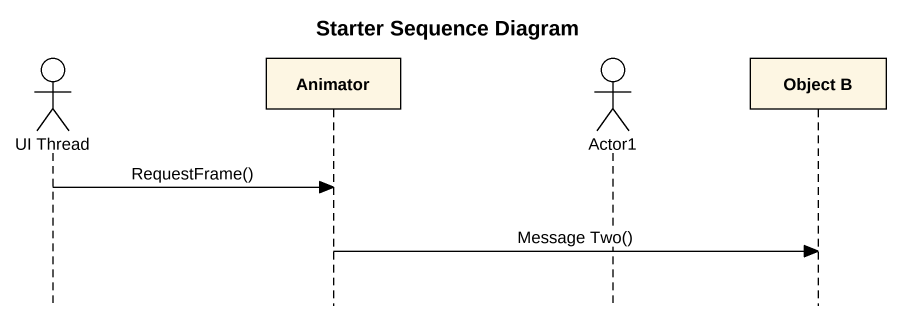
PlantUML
@startuml
title Starter Sequence Diagram
hide footbox
actor "UI Thread" as UI_Thread
participant Animator
actor Actor1
participant "Object B" as Object_B

UI_Thread -> Animator : RequestFrame()
Animator -> Object_B : Message Two()
@enduml
